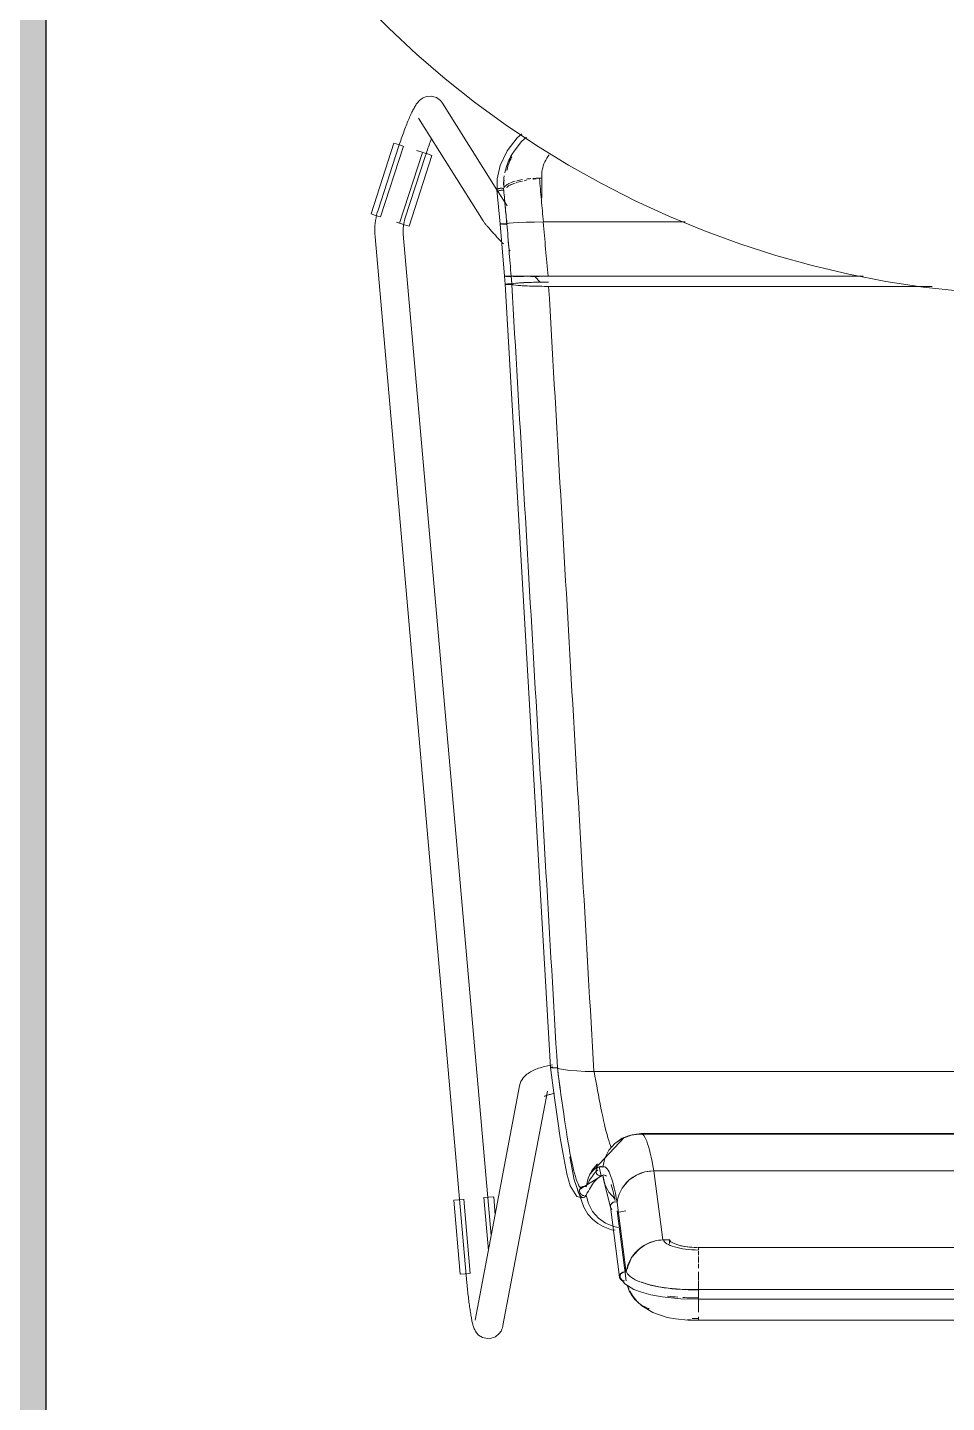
# Model space of a CAD drawing. Header units: millimetres. Extents: x 155927 to 317870, y -36033 to 97293.
# Drawn here: x 220091 to 220481, y 30918 to 31500 of the extents above; entities that cross this region are included whole.
import ezdxf

# ---------------------------------------------------------------- set-up
doc = ezdxf.new("R2010")
doc.units = ezdxf.units.MM
doc.header["$MEASUREMENT"] = 0
for name, color, linetype, lineweight in [('A-WALL-PATT', 7, 'CONTINUOUS', 9), ('I-FURN', 8, 'CONTINUOUS', 9), ('I-WALL', 7, 'CONTINUOUS', 9)]:
    doc.layers.add(name, color=color, linetype=linetype, lineweight=lineweight)

msp = doc.modelspace()

# ---------------------------------------------------------------- hatches: boundary and pattern name
at = {"layer": 'A-WALL-PATT'}
h = msp.add_hatch(color=256, dxfattribs=at)
h.paths.add_polyline_path([(220099.21, 28529.61), (220099.21, 33185.61), (219977.21, 33185.61), (219977.21, 28529.61)], flags=0)
h.paths.add_polyline_path([(219977.21, 34095.61), (220099.21, 34095.61), (220099.21, 34245.61), (219977.21, 34245.61), (219977.21, 34112.46)], flags=0)

# ---------------------------------------------------------------- linework, layer by layer
at = {"layer": 'I-FURN'}
for p, q in [((220233.26, 31511.39), (220244.51, 31500.02)), ((220244.51, 31500.02), (220256.21, 31489.1)), ((220256.21, 31489.1), (220268.33, 31478.67)), ((220268.33, 31478.67), (220280.87, 31468.72)), ((220255.63, 31467.02), (220255.39, 31466.62)), ((220255.87, 31467.41), (220255.63, 31467.02)), ((220256.13, 31467.8), (220255.87, 31467.41)), ((220256.4, 31468.19), (220256.13, 31467.8)), ((220256.72, 31468.59), (220256.4, 31468.19)), ((220257.09, 31469.02), (220256.72, 31468.59)), ((220257.55, 31469.49), (220257.09, 31469.02)), ((220258.18, 31470), (220257.55, 31469.49)), ((220259.09, 31470.57), (220258.18, 31470)), ((220260.47, 31471.09), (220259.09, 31470.57)), ((220262.45, 31471.27), (220260.47, 31471.09)), ((220264.67, 31470.68), (220262.45, 31471.27)), ((220266.41, 31469.46), (220264.67, 31470.68)), ((220266.41, 31469.46), (220267.3, 31468.33)), ((220290.33, 31431.57), (220267.3, 31468.33)), ((220280.87, 31468.72), (220293.79, 31459.28)), ((220252.81, 31461.2), (220252.56, 31460.61)), ((220253.06, 31461.78), (220252.81, 31461.2)), ((220253.3, 31462.34), (220253.06, 31461.78)), ((220253.54, 31462.89), (220253.3, 31462.34)), ((220253.78, 31463.42), (220253.54, 31462.89)), ((220254.01, 31463.92), (220253.78, 31463.42)), ((220254.24, 31464.42), (220254.01, 31463.92)), ((220254.48, 31464.89), (220254.24, 31464.42)), ((220254.71, 31465.35), (220254.48, 31464.89)), ((220254.93, 31465.79), (220254.71, 31465.35)), ((220255.16, 31466.21), (220254.93, 31465.79)), ((220255.39, 31466.62), (220255.16, 31466.21)), ((220257.13, 31461.96), (220284.44, 31418.38)), ((220250.54, 31455.35), (220250.29, 31454.64)), ((220250.8, 31456.05), (220250.54, 31455.35)), ((220251.05, 31456.73), (220250.8, 31456.05)), ((220251.31, 31457.41), (220251.05, 31456.73)), ((220251.56, 31458.08), (220251.31, 31457.41)), ((220251.81, 31458.73), (220251.56, 31458.08)), ((220252.06, 31459.37), (220251.81, 31458.73)), ((220252.32, 31460), (220252.06, 31459.37)), ((220252.56, 31460.61), (220252.32, 31460)), ((220293.79, 31459.28), (220307.07, 31450.37)), ((220236.93, 31421.36), (220246.62, 31451.36)), ((220248.64, 31449.81), (220239.93, 31422.99)), ((220240.97, 31420.05), (220250.66, 31450.06)), ((220246.62, 31451.36), (220248.57, 31450.73)), ((220248.57, 31450.73), (220250.54, 31450.1)), ((220248.79, 31450.26), (220248.64, 31449.81)), ((220249.03, 31451), (220248.79, 31450.26)), ((220249.28, 31451.74), (220249.03, 31451)), ((220249.53, 31452.47), (220249.28, 31451.74)), ((220249.78, 31453.2), (220249.53, 31452.47)), ((220250.03, 31453.92), (220249.78, 31453.2)), ((220250.29, 31454.64), (220250.03, 31453.92)), ((220261.32, 31449.85), (220261.09, 31449.17)), ((220261.56, 31450.51), (220261.32, 31449.85)), ((220261.79, 31451.17), (220261.56, 31450.51)), ((220262.03, 31451.82), (220261.79, 31451.17)), ((220262.26, 31452.45), (220262.03, 31451.82)), ((220262.5, 31453.08), (220262.26, 31452.45)), ((220298.92, 31453.66), (220294.59, 31448.13)), ((220300.66, 31452), (220297.16, 31447.42)), ((220300.92, 31455.26), (220298.92, 31453.66)), ((220302.84, 31453.82), (220300.66, 31452)), ((220307.07, 31450.37), (220320.71, 31442)), ((220258.73, 31447.45), (220249.04, 31417.45)), ((220251.34, 31419.28), (220260.05, 31446.1)), ((220253.08, 31416.14), (220262.77, 31446.15)), ((220258.63, 31447.49), (220256.15, 31448.29)), ((220258.85, 31447.42), (220260.82, 31446.78)), ((220260.16, 31446.43), (220260.05, 31446.1)), ((220260.39, 31447.12), (220260.16, 31446.43)), ((220260.62, 31447.81), (220260.39, 31447.12)), ((220260.85, 31448.5), (220260.62, 31447.81)), ((220260.82, 31446.78), (220262.77, 31446.15)), ((220261.09, 31449.17), (220260.85, 31448.5)), ((220294.59, 31448.13), (220291.69, 31441.82)), ((220297.16, 31447.42), (220295.25, 31443.74)), ((220291.69, 31441.82), (220290.47, 31436.17)), ((220320.71, 31442), (220334.66, 31434.18)), ((220290.47, 31436.17), (220290.39, 31430.71)), ((220308.34, 31436.49), (220309.38, 31436.49)), ((220309.33, 31437.74), (220309.33, 31427.98)), ((220334.66, 31434.18), (220348.92, 31426.92)), ((220291.68, 31417.11), (220290.26, 31431.6)), ((220294.61, 31424.75), (220290.57, 31431.2)), ((220348.92, 31426.92), (220363.46, 31420.24)), ((220238.88, 31420.73), (220236.93, 31421.36)), ((220240.85, 31420.09), (220238.88, 31420.73)), ((220239.31, 31420.79), (220239.07, 31419.68)), ((220239.6, 31421.9), (220239.31, 31420.79)), ((220239.93, 31422.99), (220239.6, 31421.9)), ((220238.55, 31415.14), (220238.53, 31414)), ((220238.61, 31416.28), (220238.55, 31415.14)), ((220238.72, 31417.42), (220238.61, 31416.28)), ((220238.87, 31418.55), (220238.72, 31417.42)), ((220239.07, 31419.68), (220238.87, 31418.55)), ((220248.94, 31417.48), (220247.78, 31417.85)), ((220251.13, 31416.77), (220249.16, 31417.41)), ((220250.53, 31414.05), (220250.54, 31414.71)), ((220250.54, 31414.71), (220250.58, 31415.37)), ((220250.58, 31415.37), (220250.64, 31416.03)), ((220250.64, 31416.03), (220250.72, 31416.69)), ((220250.72, 31416.69), (220250.84, 31417.34)), ((220250.84, 31417.34), (220250.98, 31417.99)), ((220250.98, 31417.99), (220251.14, 31418.63)), ((220253.08, 31416.14), (220251.13, 31416.77)), ((220251.14, 31418.63), (220251.33, 31419.26)), ((220251.33, 31419.26), (220251.34, 31419.28)), ((220284.44, 31418.38), (220284.65, 31418.05)), ((220284.65, 31418.05), (220284.83, 31417.8)), ((220284.83, 31417.8), (220285.01, 31417.57)), ((220285.01, 31417.57), (220285.18, 31417.35)), ((220285.18, 31417.35), (220285.36, 31417.12)), ((220285.36, 31417.12), (220285.55, 31416.89)), ((220285.55, 31416.89), (220285.75, 31416.65)), ((220285.75, 31416.65), (220285.97, 31416.4)), ((220285.97, 31416.4), (220286.2, 31416.13)), ((220286.2, 31416.13), (220286.44, 31415.85)), ((220286.44, 31415.85), (220286.7, 31415.56)), ((220286.7, 31415.56), (220286.97, 31415.25)), ((220286.97, 31415.25), (220287.26, 31414.93)), ((220287.26, 31414.93), (220287.56, 31414.59)), ((220287.56, 31414.59), (220287.87, 31414.24)), ((220291.75, 31417.14), (220291.68, 31417.11)), ((220291.68, 31417.11), (220291.75, 31417.08)), ((220291.69, 31417.11), (220291.76, 31417.14)), ((220293.51, 31394.91), (220291.69, 31417.11)), ((220291.75, 31417.08), (220291.69, 31417.11)), ((220291.94, 31417.16), (220291.75, 31417.14)), ((220291.75, 31417.08), (220291.94, 31417.06)), ((220291.94, 31417.06), (220291.75, 31417.08)), ((220292.24, 31417.18), (220291.94, 31417.16)), ((220291.94, 31417.06), (220292.23, 31417.04)), ((220292.23, 31417.04), (220291.94, 31417.06)), ((220291.95, 31417.16), (220292.24, 31417.18)), ((220292.62, 31417.2), (220292.24, 31417.18)), ((220292.24, 31417.18), (220292.63, 31417.2)), ((220292.61, 31417.02), (220293.06, 31417.01)), ((220293.07, 31417.01), (220292.61, 31417.02)), ((220293.08, 31417.21), (220292.62, 31417.2)), ((220292.63, 31417.2), (220293.08, 31417.21)), ((220293.06, 31417.01), (220293.55, 31417.01)), ((220293.56, 31417.01), (220293.07, 31417.01)), ((220293.57, 31417.21), (220293.08, 31417.21)), ((220293.08, 31417.21), (220293.57, 31417.21)), ((220293.55, 31417.01), (220294.05, 31417.01)), ((220294.05, 31417.01), (220293.56, 31417.01)), ((220294.06, 31417.21), (220293.57, 31417.21)), ((220293.57, 31417.21), (220294.07, 31417.21)), ((220294.05, 31417.01), (220294.52, 31417.02)), ((220294.52, 31417.02), (220294.05, 31417.01)), ((220294.54, 31417.2), (220294.06, 31417.21)), ((220294.07, 31417.21), (220294.54, 31417.2)), ((220294.54, 31417.2), (220295.42, 31417.4)), ((220295.43, 31417.4), (220294.54, 31417.2)), ((220295.43, 31417.4), (220297.14, 31417.57)), ((220297.16, 31417.57), (220295.43, 31417.4)), ((220299.64, 31417.73), (220297.16, 31417.57)), ((220297.16, 31417.57), (220299.6, 31417.72)), ((220302.74, 31417.84), (220299.64, 31417.73)), ((220299.64, 31417.73), (220302.67, 31417.84)), ((220302.67, 31417.84), (220306.18, 31417.91)), ((220306.17, 31417.91), (220302.74, 31417.84)), ((220310.03, 31417.94), (220306.27, 31417.91)), ((220306.27, 31417.91), (220309.91, 31417.94)), ((220370.15, 31417.94), (220310.03, 31417.94)), ((220310.03, 31417.94), (220370.15, 31417.94)), ((220363.46, 31420.24), (220378.25, 31414.15)), ((220238.53, 31414), (220238.56, 31412.86)), ((220238.56, 31412.86), (220238.64, 31411.72)), ((220238.64, 31411.72), (220238.64, 31411.67)), ((220238.64, 31411.67), (220277.59, 30968.35)), ((220250.55, 31413.39), (220250.53, 31414.05)), ((220250.6, 31412.72), (220250.55, 31413.39)), ((220287.88, 30988.38), (220250.6, 31412.72)), ((220287.87, 31414.24), (220288.2, 31413.87)), ((220288.2, 31413.87), (220288.55, 31413.5)), ((220288.55, 31413.5), (220288.9, 31413.11)), ((220288.9, 31413.11), (220289.27, 31412.71)), ((220289.27, 31412.71), (220289.65, 31412.29)), ((220289.65, 31412.29), (220290.04, 31411.87)), ((220290.04, 31411.87), (220290.45, 31411.43)), ((220290.45, 31411.43), (220290.86, 31410.99)), ((220290.86, 31410.99), (220291.28, 31410.53)), ((220291.28, 31410.53), (220291.71, 31410.07)), ((220291.71, 31410.07), (220292.16, 31409.6)), ((220292.16, 31409.6), (220292.6, 31409.12)), ((220292.6, 31409.12), (220293.06, 31408.64)), ((220378.25, 31414.15), (220393.27, 31408.65)), ((220295.42, 31406.15), (220295.9, 31405.65)), ((220393.27, 31408.65), (220408.51, 31403.75)), ((220408.51, 31403.75), (220423.92, 31399.47)), ((220423.92, 31399.47), (220439.5, 31395.81)), ((220293.58, 31394.91), (220293.51, 31394.91)), ((220293.51, 31394.91), (220293.58, 31394.91)), ((220293.52, 31394.91), (220293.78, 31391.55)), ((220293.58, 31394.91), (220293.52, 31394.91)), ((220293.52, 31394.91), (220293.58, 31394.91)), ((220293.77, 31394.91), (220293.58, 31394.91)), ((220293.58, 31394.91), (220293.77, 31394.91)), ((220293.77, 31394.91), (220293.58, 31394.91)), ((220293.58, 31394.91), (220293.77, 31394.91)), ((220293.77, 31394.91), (220294.06, 31394.92)), ((220294.06, 31394.92), (220293.77, 31394.91)), ((220294.07, 31394.9), (220293.77, 31394.91)), ((220293.77, 31394.91), (220294.06, 31394.9)), ((220293.86, 31391.58), (220293.79, 31391.55)), ((220313.08, 31059.64), (220293.79, 31391.55)), ((220293.79, 31391.55), (220293.85, 31391.52)), ((220293.85, 31391.52), (220294.04, 31391.5)), ((220294.05, 31391.6), (220293.86, 31391.58)), ((220294.04, 31391.5), (220294.33, 31391.47)), ((220294.34, 31391.63), (220294.05, 31391.6)), ((220294.06, 31394.92), (220294.45, 31394.92)), ((220294.44, 31394.92), (220294.06, 31394.92)), ((220294.06, 31394.9), (220294.45, 31394.9)), ((220294.45, 31394.9), (220294.07, 31394.9)), ((220294.33, 31391.47), (220294.72, 31391.46)), ((220294.72, 31391.65), (220294.34, 31391.63)), ((220294.89, 31394.92), (220294.44, 31394.92)), ((220294.45, 31394.92), (220294.9, 31394.92)), ((220294.9, 31394.9), (220294.45, 31394.9)), ((220294.45, 31394.9), (220294.9, 31394.9)), ((220295.17, 31391.66), (220294.72, 31391.65)), ((220294.72, 31391.46), (220295.17, 31391.44)), ((220295.38, 31394.92), (220294.89, 31394.92)), ((220294.9, 31394.92), (220295.39, 31394.92)), ((220295.39, 31394.9), (220294.9, 31394.9)), ((220294.9, 31394.9), (220295.39, 31394.9)), ((220295.67, 31391.66), (220295.17, 31391.66)), ((220295.17, 31391.44), (220295.66, 31391.44)), ((220295.88, 31394.92), (220295.38, 31394.92)), ((220295.39, 31394.92), (220295.88, 31394.92)), ((220295.89, 31394.9), (220295.39, 31394.9)), ((220295.39, 31394.9), (220295.89, 31394.9)), ((220295.66, 31391.44), (220296.15, 31391.44)), ((220296.16, 31391.66), (220295.67, 31391.66)), ((220295.88, 31394.92), (220296.35, 31394.92)), ((220296.35, 31394.92), (220295.88, 31394.92)), ((220296.36, 31394.9), (220295.89, 31394.9)), ((220295.89, 31394.9), (220296.36, 31394.9)), ((220296.15, 31391.44), (220296.62, 31391.45)), ((220296.63, 31391.65), (220296.16, 31391.66)), ((220296.35, 31394.92), (220297.24, 31394.93)), ((220297.24, 31394.93), (220296.35, 31394.92)), ((220296.62, 31391.45), (220297.51, 31391.24)), ((220297.53, 31391.86), (220296.63, 31391.65)), ((220297.24, 31394.93), (220298.98, 31394.95)), ((220298.99, 31394.95), (220297.24, 31394.93)), ((220297.25, 31394.89), (220299, 31394.87)), ((220299.01, 31394.87), (220297.26, 31394.89)), ((220297.51, 31391.24), (220299.26, 31391.05)), ((220299.28, 31392.05), (220297.53, 31391.86)), ((220298.99, 31394.95), (220301.49, 31394.96)), ((220301.49, 31394.96), (220298.99, 31394.95)), ((220299, 31394.87), (220301.5, 31394.86)), ((220301.51, 31394.86), (220299.01, 31394.87)), ((220301.78, 31392.22), (220299.28, 31392.05)), ((220301.49, 31394.96), (220304.62, 31394.97)), ((220304.62, 31394.97), (220301.49, 31394.96)), ((220304.9, 31392.34), (220301.78, 31392.22)), ((220304.62, 31394.97), (220308.19, 31394.97)), ((220308.19, 31394.97), (220304.62, 31394.97)), ((220308.19, 31394.85), (220304.63, 31394.85)), ((220304.63, 31394.85), (220308.19, 31394.85)), ((220308.45, 31392.42), (220304.9, 31392.34)), ((220306.18, 31394.97), (220308.75, 31392.3)), ((220308.19, 31394.97), (220311.98, 31394.97)), ((220311.98, 31394.97), (220308.19, 31394.97)), ((220312.13, 31392.44), (220308.45, 31392.42)), ((220311.98, 31394.97), (220445.62, 31394.97)), ((220445.62, 31394.97), (220311.98, 31394.97)), ((220439.5, 31395.81), (220455.21, 31392.78)), ((220455.21, 31392.78), (220471.02, 31390.38)), ((220299.26, 31391.05), (220301.76, 31390.88)), ((220301.76, 31390.88), (220304.89, 31390.76)), ((220304.89, 31390.76), (220308.46, 31390.68)), ((220308.46, 31390.68), (220312.24, 31390.66)), ((220312.24, 31390.66), (220474.84, 31390.66)), ((220474.84, 31390.66), (220312.24, 31390.66)), ((220471.02, 31390.38), (220486.92, 31388.61)), ((220306.82, 31058.86), (220307.4, 31059.08)), ((220307.4, 31059.08), (220307.99, 31059.28)), ((220307.99, 31059.28), (220308.59, 31059.48)), ((220308.59, 31059.48), (220309.21, 31059.66)), ((220309.21, 31059.66), (220309.84, 31059.83)), ((220309.84, 31059.83), (220310.48, 31059.99)), ((220310.48, 31059.99), (220311.14, 31060.15)), ((220311.14, 31060.15), (220311.81, 31060.29)), ((220311.81, 31060.29), (220312.49, 31060.42)), ((220312.49, 31060.42), (220313.18, 31060.55)), ((220313.14, 31059.69), (220313.08, 31059.64)), ((220313.08, 31059.64), (220313.14, 31059.69)), ((220313.08, 31059.64), (220314.63, 31047.78)), ((220313.18, 31060.55), (220313.89, 31060.67)), ((220313.32, 31059.74), (220313.61, 31059.79)), ((220313.62, 31059.79), (220313.33, 31059.74)), ((220313.34, 31059.54), (220313.64, 31059.49)), ((220313.64, 31059.49), (220313.34, 31059.54)), ((220313.61, 31059.79), (220313.99, 31059.82)), ((220314, 31059.82), (220313.62, 31059.79)), ((220313.64, 31059.49), (220314.03, 31059.46)), ((220314.02, 31059.46), (220313.64, 31059.49)), ((220314.48, 31059.44), (220314.02, 31059.46)), ((220314.03, 31059.46), (220314.48, 31059.44)), ((220314.48, 31059.44), (220314.98, 31059.43)), ((220314.97, 31059.43), (220314.48, 31059.44)), ((220315.47, 31059.43), (220314.97, 31059.43)), ((220314.98, 31059.43), (220315.47, 31059.43)), ((220315.47, 31059.43), (220315.94, 31059.45)), ((220315.94, 31059.45), (220315.47, 31059.43)), ((220316.85, 31059.05), (220315.94, 31059.45)), ((220315.94, 31059.45), (220316.85, 31059.05)), ((220300.14, 31052.78), (220300.51, 31053.68)), ((220300.51, 31053.68), (220300.94, 31054.47)), ((220300.94, 31054.47), (220301.43, 31055.16)), ((220301.43, 31055.16), (220301.94, 31055.75)), ((220301.94, 31055.75), (220302.46, 31056.27)), ((220302.46, 31056.27), (220302.99, 31056.72)), ((220302.99, 31056.72), (220303.52, 31057.13)), ((220303.52, 31057.13), (220304.06, 31057.48)), ((220304.06, 31057.48), (220304.6, 31057.81)), ((220304.6, 31057.81), (220305.13, 31058.1)), ((220305.13, 31058.1), (220305.68, 31058.37)), ((220305.68, 31058.37), (220306.25, 31058.62)), ((220306.25, 31058.62), (220306.82, 31058.86)), ((220318.58, 31058.69), (220316.85, 31059.05)), ((220316.85, 31059.05), (220318.59, 31058.69)), ((220321.05, 31058.38), (220318.59, 31058.69)), ((220318.59, 31058.69), (220321.09, 31058.37)), ((220324.14, 31058.14), (220321.08, 31058.37)), ((220321.09, 31058.37), (220324.19, 31058.14)), ((220327.66, 31057.98), (220324.19, 31058.14)), ((220324.19, 31058.14), (220327.73, 31057.98)), ((220331.42, 31057.92), (220327.72, 31057.98)), ((220327.73, 31057.98), (220331.49, 31057.92)), ((220331.49, 31057.92), (220714.89, 31057.92)), ((220714.89, 31057.92), (220331.49, 31057.92)), ((220299.89, 31051.79), (220281.07, 30952.5)), ((220292.86, 30950.27), (220311.68, 31049.56)), ((220299.89, 31051.79), (220300.14, 31052.78)), ((220310.55, 31047.39), (220310.64, 31047.44)), ((220310.64, 31047.44), (220310.79, 31047.51)), ((220310.79, 31047.51), (220310.99, 31047.6)), ((220310.99, 31047.6), (220311.22, 31047.69)), ((220311.22, 31047.69), (220311.49, 31047.8)), ((220311.49, 31047.8), (220311.79, 31047.9)), ((220311.79, 31047.9), (220312.13, 31048.01)), ((220312.13, 31048.01), (220312.49, 31048.12)), ((220312.49, 31048.12), (220312.89, 31048.22)), ((220312.89, 31048.22), (220313.31, 31048.33)), ((220313.31, 31048.33), (220313.75, 31048.43)), ((220313.75, 31048.43), (220314.22, 31048.54)), ((220314.22, 31048.54), (220314.72, 31048.63)), ((220314.63, 31047.78), (220315.99, 31037.86)), ((220310.46, 31047.33), (220310.48, 31047.35)), ((220310.48, 31047.35), (220310.55, 31047.39)), ((220315.99, 31037.86), (220317.17, 31029.84)), ((220329.62, 31014.31), (220344.23, 31030)), ((220343.13, 31029.41), (220347.59, 31031.13)), ((220347.01, 31030.95), (220343.44, 31029.59)), ((220343.44, 31029.58), (220347.01, 31030.94)), ((220344.23, 31030), (220346.15, 31030.71)), ((220347.01, 31030.94), (220350.8, 31031.42)), ((220350.8, 31031.42), (220347.01, 31030.95)), ((220347.59, 31031.13), (220351.34, 31031.57)), ((220350.8, 31031.42), (220695.59, 31031.42)), ((220695.59, 31031.42), (220350.8, 31031.42)), ((220390.25, 31031.57), (220351.34, 31031.57)), ((220695.05, 31031.57), (220390.25, 31031.57)), ((220317.17, 31029.84), (220318.2, 31023.52)), ((220337.8, 31024.54), (220336.04, 31021.15)), ((220336.05, 31021.14), (220337.8, 31024.53)), ((220337.8, 31024.53), (220340.31, 31027.41)), ((220340.3, 31027.41), (220337.8, 31024.54)), ((220343.44, 31029.59), (220340.3, 31027.41)), ((220340.31, 31027.41), (220343.44, 31029.58)), ((220318.2, 31023.52), (220320.01, 31014.5)), ((220321.18, 31021.73), (220323.09, 31012.06)), ((220332.97, 31018.82), (220330.56, 31015.98)), ((220330.58, 31015.98), (220332.97, 31018.82)), ((220336.04, 31021.15), (220335.15, 31017.43)), ((220320.01, 31014.5), (220321.41, 31009.51)), ((220325.51, 31008.11), (220334.9, 31013.82)), ((220328.92, 31012.66), (220328.14, 31009.04)), ((220328.14, 31009.04), (220328.93, 31012.65)), ((220330.56, 31015.98), (220328.92, 31012.66)), ((220328.93, 31012.65), (220330.57, 31015.98)), ((220332.31, 31015.68), (220332.38, 31016.17)), ((220332.37, 31016.17), (220332.31, 31015.68)), ((220332.38, 31015.19), (220332.31, 31015.68)), ((220332.31, 31015.68), (220332.37, 31015.19)), ((220332.56, 31016.63), (220332.37, 31016.17)), ((220332.37, 31015.19), (220332.56, 31014.73)), ((220332.38, 31016.17), (220332.57, 31016.63)), ((220332.57, 31014.73), (220332.38, 31015.19)), ((220332.86, 31017.03), (220332.56, 31016.63)), ((220332.56, 31014.73), (220332.86, 31014.32)), ((220332.57, 31016.63), (220332.86, 31017.03)), ((220332.86, 31014.32), (220332.57, 31014.73)), ((220332.86, 31017.03), (220333.24, 31017.35)), ((220333.24, 31017.35), (220332.86, 31017.03)), ((220333.24, 31014.01), (220332.86, 31014.32)), ((220332.86, 31014.32), (220333.24, 31014.01)), ((220333.24, 31017.35), (220333.69, 31017.55)), ((220333.69, 31017.55), (220333.24, 31017.35)), ((220333.69, 31013.81), (220333.24, 31014.01)), ((220333.24, 31014.01), (220333.69, 31013.81)), ((220333.34, 31017.4), (220336.22, 31017.45)), ((220333.64, 31017.53), (220334.47, 31013.64)), ((220333.69, 31017.55), (220334.18, 31017.63)), ((220334.18, 31017.63), (220333.69, 31017.55)), ((220334.18, 31013.73), (220333.69, 31013.81)), ((220333.69, 31013.81), (220334.18, 31013.72)), ((220334.18, 31017.63), (220334.68, 31017.59)), ((220334.68, 31017.59), (220334.18, 31017.63)), ((220334.68, 31013.76), (220334.18, 31013.73)), ((220334.18, 31013.72), (220334.68, 31013.76)), ((220334.68, 31017.59), (220335.15, 31017.43)), ((220335.15, 31017.43), (220334.68, 31017.59)), ((220335.15, 31013.93), (220334.68, 31013.76)), ((220334.68, 31013.76), (220335.15, 31013.92)), ((220335.15, 31013.92), (220336.04, 31010.21)), ((220335.51, 31012.08), (220335.18, 31013.94)), ((220349.52, 31014.03), (220346.41, 31011.95)), ((220353.07, 31015.35), (220349.52, 31014.03)), ((220356.84, 31015.82), (220353.07, 31015.35)), ((220360.7, 30986.55), (220356.84, 31015.82)), ((220356.84, 31015.82), (220689.55, 31015.82)), ((220689.55, 31015.82), (220356.84, 31015.82)), ((220321.41, 31009.51), (220324.18, 31004.87)), ((220323.09, 31012.06), (220327.08, 31000.35)), ((220325.37, 31007.74), (220325.31, 31007.26)), ((220325.31, 31007.26), (220325.39, 31006.77)), ((220325.32, 31007.26), (220325.38, 31007.74)), ((220325.39, 31006.77), (220325.32, 31007.26)), ((220325.56, 31008.2), (220325.37, 31007.74)), ((220325.38, 31007.74), (220325.56, 31008.2)), ((220325.59, 31006.32), (220325.39, 31006.77)), ((220325.39, 31006.77), (220325.58, 31006.32)), ((220325.56, 31008.2), (220325.85, 31008.61)), ((220325.84, 31008.61), (220325.56, 31008.2)), ((220326.22, 31008.93), (220325.84, 31008.61)), ((220325.85, 31008.61), (220326.23, 31008.92)), ((220326.67, 31009.13), (220326.22, 31008.93)), ((220326.23, 31008.92), (220326.68, 31009.13)), ((220327.17, 31009.22), (220326.67, 31009.13)), ((220326.68, 31009.13), (220327.17, 31009.22)), ((220327.17, 31009.22), (220327.67, 31009.19)), ((220327.67, 31009.19), (220327.17, 31009.22)), ((220327.67, 31009.19), (220328.14, 31009.04)), ((220328.14, 31009.04), (220327.67, 31009.19)), ((220338.47, 31000.46), (220335.51, 31012.08)), ((220336.04, 31010.21), (220337.8, 31006.82)), ((220337.8, 31006.82), (220340.3, 31003.94)), ((220346.41, 31011.95), (220343.92, 31009.21)), ((220272.02, 31003.37), (220274.06, 31003.55)), ((220274.78, 30971.96), (220272.02, 31003.37)), ((220274.06, 31003.55), (220276.13, 31003.73)), ((220279.01, 30972.33), (220276.25, 31003.74)), ((220284.7, 31004.48), (220286.67, 30982)), ((220284.82, 31004.5), (220286.88, 31004.68)), ((220286.88, 31004.68), (220288.93, 31004.86)), ((220289.62, 30996.96), (220288.93, 31004.86)), ((220324.18, 31004.87), (220326.37, 31004.34)), ((220325.58, 31006.32), (220325.88, 31005.92)), ((220325.89, 31005.93), (220325.59, 31006.32)), ((220325.88, 31005.92), (220326.27, 31005.62)), ((220326.27, 31005.62), (220325.89, 31005.93)), ((220326.73, 31005.43), (220326.27, 31005.62)), ((220326.27, 31005.62), (220326.73, 31005.42)), ((220326.37, 31004.34), (220327.28, 31004.63)), ((220327.22, 31005.35), (220326.73, 31005.43)), ((220326.73, 31005.42), (220327.22, 31005.35)), ((220328.19, 31005.56), (220327.72, 31005.39)), ((220327.72, 31005.39), (220328.19, 31005.55)), ((220328.19, 31005.55), (220329.09, 31001.92)), ((220329.09, 31001.92), (220330.83, 30998.6)), ((220338.51, 31001.24), (220338.45, 31000.77)), ((220338.7, 31001.68), (220338.51, 31001.24)), ((220339, 31002.07), (220338.7, 31001.68)), ((220339.38, 31002.37), (220339, 31002.07)), ((220339.83, 31002.56), (220339.38, 31002.37)), ((220340.32, 31002.64), (220339.83, 31002.56)), ((220340.3, 31003.94), (220340.42, 31003.84)), ((220340.82, 31002.6), (220340.32, 31002.64)), ((220341.29, 31002.45), (220345.13, 30972.75)), ((220327.08, 31000.35), (220328.89, 30997.52)), ((220328.89, 30997.52), (220330.88, 30995.28)), ((220330.83, 30998.6), (220333.32, 30995.78)), ((220330.88, 30995.28), (220333.05, 30993.5)), ((220333.32, 30995.78), (220336.4, 30993.6)), ((220338.45, 31000.77), (220338.51, 31000.3)), ((220342.31, 30970.76), (220338.46, 31000.54)), ((220338.51, 31000.3), (220338.7, 30999.86)), ((220338.7, 30999.86), (220338.99, 30999.48)), ((220345.16, 30969.21), (220341.31, 30998.9)), ((220341.43, 30998.12), (220344.92, 30998.81)), ((220333.05, 30993.5), (220335.32, 30992.16)), ((220335.32, 30992.16), (220338.92, 30990.87)), ((220336.4, 30993.6), (220339.91, 30992.2)), ((220338.92, 30990.87), (220340.43, 30990.67)), ((220339.91, 30992.2), (220341.65, 30991.84)), ((220341.66, 30991.84), (220340.42, 30992.08)), ((220363.41, 30986.61), (220360.7, 30986.55)), ((220363.41, 30986.61), (220363.41, 30984.95)), ((220364.05, 30985.75), (220363.41, 30986.61)), ((220365.4, 30984.96), (220364.05, 30985.75)), ((220367.39, 30984.29), (220365.4, 30984.96)), ((220369.88, 30983.78), (220367.39, 30984.29)), ((220372.73, 30983.47), (220369.88, 30983.78)), ((220375.77, 30983.36), (220372.73, 30983.47)), ((220670.62, 30983.36), (220375.77, 30983.36)), ((220375.77, 30983.3), (220670.62, 30983.3)), ((220375.77, 30980.03), (220375.77, 30981.77)), ((220375.77, 30976.98), (220375.77, 30979.44)), ((220276.82, 30972.14), (220274.78, 30971.96)), ((220278.88, 30972.32), (220276.82, 30972.14)), ((220344.38, 30975.17), (220344.7, 30972.74)), ((220375.77, 30974.62), (220375.77, 30976.46)), ((220375.77, 30969.43), (220375.77, 30972.99)), ((220277.61, 30968.2), (220277.59, 30968.35)), ((220277.67, 30967.44), (220277.61, 30968.2)), ((220277.74, 30966.69), (220277.67, 30967.44)), ((220277.82, 30965.94), (220277.74, 30966.69)), ((220277.89, 30965.2), (220277.82, 30965.94)), ((220342.67, 30970.27), (220344.56, 30967.88)), ((220344.56, 30967.88), (220348.39, 30965.58)), ((220351.1, 30968.72), (220354.53, 30967.63)), ((220354.53, 30967.63), (220358.97, 30966.66)), ((220358.97, 30966.66), (220362.98, 30966.07)), ((220362.98, 30966.07), (220369.54, 30965.53)), ((220375.77, 30969.24), (220375.77, 30965.43)), ((220375.77, 30965.43), (220375.77, 30969.24)), ((220277.97, 30964.46), (220277.89, 30965.2)), ((220278.04, 30963.73), (220277.97, 30964.46)), ((220278.12, 30963), (220278.04, 30963.73)), ((220278.2, 30962.28), (220278.12, 30963)), ((220278.29, 30961.58), (220278.2, 30962.28)), ((220278.37, 30960.88), (220278.29, 30961.58)), ((220278.46, 30960.19), (220278.37, 30960.88)), ((220278.54, 30959.51), (220278.46, 30960.19)), ((220346.7, 30964.77), (220348.03, 30962.5)), ((220348.03, 30962.5), (220349.7, 30960.43)), ((220348.39, 30965.58), (220351.56, 30964.39)), ((220349.7, 30960.43), (220351.68, 30958.6)), ((220351.56, 30964.39), (220355.6, 30963.31)), ((220355.6, 30963.31), (220360.32, 30962.44)), ((220360.32, 30962.44), (220368.21, 30961.64)), ((220368.21, 30961.64), (220375.77, 30961.49)), ((220369.54, 30965.53), (220375.77, 30965.46)), ((220670.62, 30965.46), (220375.77, 30965.46)), ((220375.77, 30961.49), (220375.77, 30965.34)), ((220375.77, 30965.34), (220375.77, 30965.12)), ((220375.77, 30965.12), (220375.77, 30964.79)), ((220375.77, 30964.79), (220375.77, 30964.37)), ((220375.77, 30964.37), (220375.77, 30963.9)), ((220375.77, 30963.9), (220375.77, 30963.4)), ((220375.77, 30963.4), (220375.77, 30962.91)), ((220375.77, 30962.91), (220375.77, 30962.45)), ((220375.77, 30962.45), (220375.77, 30962.06)), ((220375.77, 30962.06), (220375.77, 30961.76)), ((220375.77, 30961.76), (220375.77, 30961.56)), ((220375.77, 30961.74), (220375.77, 30958.71)), ((220375.77, 30958.72), (220375.77, 30961.74)), ((220375.77, 30961.56), (220375.77, 30961.49)), ((220375.77, 30961.49), (220670.62, 30961.49)), ((220278.63, 30958.85), (220278.54, 30959.51)), ((220278.72, 30958.2), (220278.63, 30958.85)), ((220278.81, 30957.57), (220278.72, 30958.2)), ((220278.9, 30956.95), (220278.81, 30957.57)), ((220278.99, 30956.34), (220278.9, 30956.95)), ((220279.08, 30955.76), (220278.99, 30956.34)), ((220279.18, 30955.19), (220279.08, 30955.76)), ((220279.27, 30954.64), (220279.18, 30955.19)), ((220279.36, 30954.11), (220279.27, 30954.64)), ((220351.68, 30958.6), (220356.39, 30955.73)), ((220356.39, 30955.73), (220362.54, 30953.71)), ((220375.77, 30955.98), (220375.77, 30958.55)), ((220279.46, 30953.59), (220279.36, 30954.11)), ((220279.55, 30953.09), (220279.46, 30953.59)), ((220279.65, 30952.62), (220279.55, 30953.09)), ((220279.74, 30952.16), (220279.65, 30952.62)), ((220279.84, 30951.71), (220279.74, 30952.16)), ((220279.94, 30951.29), (220279.84, 30951.71)), ((220280.05, 30950.87), (220279.94, 30951.29)), ((220280.16, 30950.47), (220280.05, 30950.87)), ((220280.27, 30950.08), (220280.16, 30950.47)), ((220280.4, 30949.68), (220280.27, 30950.08)), ((220280.54, 30949.28), (220280.4, 30949.68)), ((220280.71, 30948.85), (220280.54, 30949.28)), ((220280.92, 30948.37), (220280.71, 30948.85)), ((220281.23, 30947.81), (220280.92, 30948.37)), ((220292.05, 30947.92), (220292.42, 30948.72)), ((220292.42, 30948.72), (220292.64, 30949.34)), ((220292.64, 30949.34), (220292.77, 30949.85)), ((220292.77, 30949.85), (220292.86, 30950.27)), ((220362.54, 30953.71), (220366.04, 30953.06)), ((220366.04, 30953.06), (220371.25, 30952.54)), ((220371.25, 30952.54), (220375.77, 30952.46)), ((220375.77, 30952.47), (220375.77, 30953.95)), ((220375.77, 30952.63), (220375.77, 30952.46)), ((220375.77, 30952.46), (220670.62, 30952.46)), ((220281.7, 30947.11), (220281.23, 30947.81)), ((220282.56, 30946.2), (220281.7, 30947.11)), ((220284.21, 30945.16), (220282.56, 30946.2)), ((220286.97, 30944.68), (220284.21, 30945.16)), ((220289.72, 30945.51), (220286.97, 30944.68)), ((220289.72, 30945.51), (220291.3, 30946.83)), ((220291.3, 30946.83), (220292.05, 30947.92))]:
    msp.add_line(p, q, dxfattribs=at)
for centre, major_axis, ratio, start_param, end_param in [((220356.97, 31000.76), (15.78, 0), 0.955139, 1.579038, 2.545717), ((220356.97, 31000.76), (15.78, 0), 0.955139, 2.545839, 2.787386), ((220340.41, 31000.77), (1.96, 0), 0.955139, 1.359855, 3.903556), ((220356.97, 31000.76), (15.78, 0), 0.955139, 2.787556, 3.029056), ((220375.77, 30968.21), (0, 15.75), 0.000004, 0.290246, 0.472486), ((220375.77, 30956.73), (12.4, 0), 0.287441, 4.492176, 4.712389)]:
    msp.add_ellipse(centre, major_axis=major_axis, ratio=ratio, start_param=start_param, end_param=end_param, dxfattribs=at)
for points, knots in [([(220293.68, 31438.73), (220294.12, 31440.85), (220295.13, 31443.93), (220296.76, 31446.7), (220297.35, 31447.56)], [0.1763318, 0.1763318, 0.1763318, 0.1763318, 0.3333333, 0.408557, 0.408557, 0.408557, 0.408557]), ([(220296.63, 31445.5), (220296.29, 31444.91), (220295.27, 31443.06), (220294.77, 31441.08), (220294.55, 31439.71)], [0.6175454, 0.6175454, 0.6175454, 0.6175454, 0.6666667, 0.7702374, 0.7702374, 0.7702374, 0.7702374]), ([(220309.38, 31436.49), (220309.17, 31438.88), (220309.8, 31442.48), (220311.73, 31445.48), (220312.49, 31446.38)], [0, 0, 0, 0, 0.3333333, 0.5, 0.5, 0.5, 0.5]), ([(220290.31, 31431.75), (220290.33, 31431.77), (220290.37, 31431.82), (220290.48, 31431.9), (220290.67, 31432), (220290.99, 31432.1), (220291.39, 31432.17), (220291.75, 31432.21), (220292.12, 31432.23), (220292.57, 31432.22), (220292.92, 31432.18), (220293.1, 31432.16)], [0.5555556, 0.5555556, 0.5555556, 0.5555556, 0.5833333, 0.6180556, 0.6527778, 0.7222222, 0.7916667, 0.8263889, 0.8611111, 0.9305556, 1, 1, 1, 1]), ([(220293.2, 31431.43), (220292.98, 31431.44), (220292.49, 31431.43), (220291.74, 31431.34), (220291.07, 31431.19), (220290.64, 31431.02), (220290.49, 31430.9), (220290.45, 31430.85)], [-1, -1, -1, -1, -0.90625, -0.8125, -0.71875, -0.625, -0.5625, -0.5625, -0.5625, -0.5625]), ([(220295.03, 31410.91), (220295.17, 31409.26), (220295.61, 31403.93), (220296.05, 31398.59), (220296.36, 31394.9)], [0.2766114, 0.2766114, 0.2766114, 0.2766114, 0.5, 1, 1, 1, 1]), ([(220293.78, 31391.55), (220293.78, 31391.57), (220293.92, 31391.6), (220294.32, 31391.63), (220294.71, 31391.65), (220295.16, 31391.66), (220295.66, 31391.66), (220296.16, 31391.66), (220296.48, 31391.65), (220296.63, 31391.65)], [-0.5, -0.5, -0.5, -0.5, -0.375, -0.3125, -0.25, -0.1875, -0.125, -0.0625, 0, 0, 0, 0]), ([(220296.62, 31391.45), (220296.4, 31391.44), (220295.91, 31391.44), (220295.27, 31391.44), (220294.81, 31391.45), (220294.4, 31391.47), (220293.95, 31391.5), (220293.79, 31391.53), (220293.78, 31391.55)], [-1, -1, -1, -1, -0.90625, -0.8125, -0.765625, -0.71875, -0.625, -0.501507, -0.501507, -0.501507, -0.501507]), ([(220312.24, 31390.66), (220310.97, 31390.66), (220308.42, 31390.67), (220304.81, 31390.75), (220301.65, 31390.88), (220298.29, 31391.1), (220296.9, 31391.31), (220296.62, 31391.45)], [-1, -1, -1, -1, -0.833333, -0.666667, -0.5, -0.333333, 0, 0, 0, 0]), ([(220296.63, 31391.65), (220296.92, 31391.79), (220298.31, 31392), (220301.66, 31392.22), (220304.82, 31392.35), (220308.38, 31392.42), (220310.89, 31392.44), (220312.13, 31392.44)], [-1, -1, -1, -1, -0.6666667, -0.5, -0.3333333, -0.1666667, -0.003964, -0.003964, -0.003964, -0.003964]), ([(220326.31, 31008.16), (220325.9, 31008.35), (220324.48, 31009.95), (220322.04, 31018.25), (220318.99, 31036.69), (220316.96, 31051.9), (220315.94, 31059.45)], [0.1500589, 0.1500589, 0.1500589, 0.1500589, 0.25, 0.5, 0.75, 1, 1, 1, 1]), ([(220338.79, 31025.65), (220338.31, 31026.8), (220336.85, 31031.04), (220334.41, 31041.75), (220332.47, 31052.54), (220331.49, 31057.92)], [0.375, 0.375, 0.375, 0.375, 0.5, 0.75, 1, 1, 1, 1]), ([(220356.84, 31015.82), (220355.83, 31021.55), (220354, 31029.19), (220352.17, 31031.57), (220351.34, 31031.57)], [0, 0, 0, 0, 0.5, 0.9107153, 0.9107153, 0.9107153, 0.9107153]), ([(220333.02, 31016.17), (220332.56, 31015.78), (220330.94, 31014.11), (220329.31, 31011.45), (220328.14, 31009.04)], [0.3036932, 0.3036932, 0.3036932, 0.3036932, 0.5, 1, 1, 1, 1]), ([(220334.47, 31013.64), (220333.54, 31013.17), (220331.44, 31011.39), (220329.35, 31007.96), (220328.19, 31005.56)], [0.0974617, 0.0974617, 0.0974617, 0.0974617, 0.5, 1, 1, 1, 1]), ([(220328.19, 31005.55), (220327.17, 31004), (220325.91, 31004.23), (220324.65, 31007.13), (220324.42, 31007.76)], [0, 0, 0, 0, 0.25, 0.3070827, 0.3070827, 0.3070827, 0.3070827]), ([(220347.97, 30979.63), (220349.4, 30981.68), (220352.35, 30984.19), (220355.92, 30985.75), (220357.16, 30986)], [-0.6666667, -0.6666667, -0.6666667, -0.6666667, -0.3333333, -0.1666667, -0.1666667, -0.1666667, -0.1666667]), ([(220344.28, 30972.92), (220344.14, 30972.92), (220343.91, 30972.89), (220343.62, 30972.81), (220343.35, 30972.7), (220343.04, 30972.5), (220342.72, 30972.2), (220342.49, 30971.83), (220342.35, 30971.47), (220342.3, 30971.16), (220342.3, 30970.89), (220342.33, 30970.62), (220342.4, 30970.37), (220342.52, 30970.13), (220342.71, 30969.83), (220343.03, 30969.52), (220343.43, 30969.3), (220343.79, 30969.2), (220344.05, 30969.17), (220344.21, 30969.16), (220344.28, 30969.16)], [0.1111111, 0.1111111, 0.1111111, 0.1111111, 0.1666667, 0.1944444, 0.2222222, 0.2777778, 0.3333333, 0.3888889, 0.4444444, 0.4791667, 0.5138889, 0.5486111, 0.5833333, 0.6180556, 0.6527778, 0.7222222, 0.7916667, 0.8263889, 0.8611111, 0.8888889, 0.8888889, 0.8888889, 0.8888889]), ([(220344.37, 30969.18), (220344.21, 30969.18), (220343.92, 30969.22), (220343.53, 30969.36), (220343.12, 30969.62), (220342.66, 30970.14), (220342.41, 30971), (220342.64, 30971.8), (220343.04, 30972.33), (220343.42, 30972.64), (220343.73, 30972.79), (220343.88, 30972.84)], [-0.875, -0.875, -0.875, -0.875, -0.8125, -0.765625, -0.71875, -0.625, -0.5, -0.375, -0.3125, -0.25, -0.1875, -0.1875, -0.1875, -0.1875]), ([(220345.57, 30967.16), (220345.7, 30966.72), (220346.23, 30965.13), (220347.63, 30962.55), (220349.31, 30960.72), (220350.26, 30959.95)], [0.1028205, 0.1028205, 0.1028205, 0.1028205, 0.1666667, 0.3333333, 0.5, 0.5, 0.5, 0.5]), ([(220375.77, 30965.43), (220373.42, 30965.38), (220368.77, 30965.46), (220361.92, 30966.09), (220355.81, 30967.18), (220352.6, 30968.19), (220351.11, 30968.72)], [0.0000052, 0.0000052, 0.0000052, 0.0000052, 0.1666667, 0.3333333, 0.5, 0.6602535, 0.6602535, 0.6602535, 0.6602535]), ([(220351.06, 30959.32), (220351.79, 30958.8), (220353.04, 30958.08), (220354.37, 30957.45), (220354.89, 30957.25)], [0.5455526, 0.5455526, 0.5455526, 0.5455526, 0.6666667, 0.739481, 0.739481, 0.739481, 0.739481])]:
    msp.add_open_spline(points, degree=3, knots=knots, dxfattribs=at)
for points in [[(220309.38, 31436.49), (220309.34, 31437), (220309.32, 31437.51), (220309.33, 31438.01)], [(220293.1, 31432.16), (220293.25, 31432.55), (220293.81, 31433.3), (220294.96, 31434), (220295.65, 31434.33)], [(220294.54, 31417.2), (220294.3, 31419.73), (220293.82, 31424.76), (220293.34, 31429.72), (220293.1, 31432.16)], [(220293.13, 31433.69), (220293.15, 31434.96), (220293.24, 31436.21), (220293.43, 31437.45)], [(220293.33, 31435.67), (220293.22, 31434.78), (220293.2, 31433.88), (220293.2, 31432.98)], [(220295.69, 31433.47), (220295.05, 31433.16), (220294.65, 31432.84), (220294.32, 31432.52)], [(220298.11, 31434.43), (220297.3, 31434.17), (220296.49, 31433.88), (220295.93, 31433.59)], [(220296.1, 31434.53), (220296.69, 31434.77), (220297.35, 31435.01), (220298.08, 31435.21)], [(220301.15, 31435.28), (220300.23, 31435.06), (220299.28, 31434.83), (220298.43, 31434.58)], [(220298.75, 31435.39), (220299.49, 31435.58), (220300.3, 31435.74), (220301.13, 31435.89)], [(220302.81, 31435.63), (220302.47, 31435.56), (220302.14, 31435.5), (220301.81, 31435.43)], [(220302.8, 31436.14), (220303.4, 31436.21), (220304, 31436.28), (220304.62, 31436.33)], [(220306.92, 31436.26), (220306.44, 31436.2), (220305.98, 31436.14), (220305.51, 31436.07)], [(220305.56, 31436.39), (220306.46, 31436.45), (220307.39, 31436.48), (220308.34, 31436.49)], [(220310.03, 31417.94), (220309.73, 31421.08), (220309.14, 31427.32), (220308.6, 31433.47), (220308.34, 31436.49)], [(220294.5, 31417.2), (220294.28, 31419.51), (220294.05, 31421.83), (220293.82, 31424.1)], [(220294.54, 31417.2), (220294.84, 31413.49), (220295.45, 31406.07), (220296.05, 31398.64), (220296.35, 31394.92)], [(220310.95, 31406.47), (220310.6, 31410.29), (220310.26, 31414.12), (220309.91, 31417.94)], [(220311.98, 31394.97), (220311.63, 31398.81), (220311.29, 31402.64), (220310.95, 31406.47)], [(220296.62, 31391.45), (220296.58, 31392.03), (220296.49, 31393.18), (220296.4, 31394.34), (220296.35, 31394.92)], [(220296.63, 31391.65), (220296.58, 31392.19), (220296.49, 31393.28), (220296.4, 31394.36), (220296.36, 31394.9)], [(220296.62, 31391.45), (220299.84, 31336.05), (220306.28, 31225.28), (220312.72, 31114.69), (220315.94, 31059.45)], [(220321.83, 31224.17), (220318.63, 31279.63), (220315.44, 31335.13), (220312.24, 31390.66)], [(220331.42, 31057.92), (220328.22, 31113.28), (220325.02, 31168.7), (220321.83, 31224.17)], [(220317.14, 31050.09), (220316.75, 31053.18), (220316.35, 31056.32), (220315.96, 31059.44)], [(220351.34, 31031.57), (220351.16, 31031.57), (220350.98, 31031.52), (220350.8, 31031.42)], [(220341.29, 31002.45), (220340.27, 31007.95), (220338.22, 31016.01), (220336.17, 31017.98), (220335.15, 31017.43)], [(220336.79, 31013.5), (220336.24, 31014.08), (220335.7, 31014.22), (220335.15, 31013.93)], [(220340.43, 31003.31), (220339.85, 31005.94), (220339.27, 31008.43), (220338.69, 31009.98)], [(220360.7, 30986.55), (220359.4, 30986.51), (220356.9, 30986.15), (220353.3, 30984.73), (220350.16, 30982.54), (220347.63, 30979.7), (220345.86, 30976.36), (220345.28, 30973.99), (220345.13, 30972.75)], [(220375.77, 30982.23), (220373.87, 30982.26), (220370.14, 30982.52), (220365.34, 30983.48), (220362.02, 30984.88), (220361.07, 30985.98), (220360.94, 30986.53)], [(220367.39, 30984.25), (220369.45, 30983.7), (220372.16, 30983.41), (220374.93, 30983.32)], [(220345.59, 30974.26), (220345.91, 30975.65), (220346.41, 30977.02), (220347.11, 30978.27)], [(220350.93, 30968.79), (220349.47, 30969.36), (220347, 30970.62), (220345.69, 30972.03), (220345.34, 30972.76)], [(220346.22, 30965.87), (220346.05, 30966.29), (220345.93, 30966.74), (220345.83, 30967.18)], [(220366.96, 30962.27), (220365.48, 30962.38), (220364.03, 30962.53), (220362.62, 30962.7)], [(220375.77, 30962.03), (220373.55, 30961.99), (220371.35, 30962.02), (220369.17, 30962.13)], [(220375.77, 30952.55), (220374.19, 30952.54), (220372.69, 30952.62), (220371.26, 30952.75)]]:
    msp.add_open_spline(points, degree=3, dxfattribs=at)
at = {"layer": 'I-WALL', "lineweight": 30}
msp.add_line((220099.21, 29907.61), (220099.21, 33185.61), dxfattribs=at)

doc.saveas('drawing.dxf')
